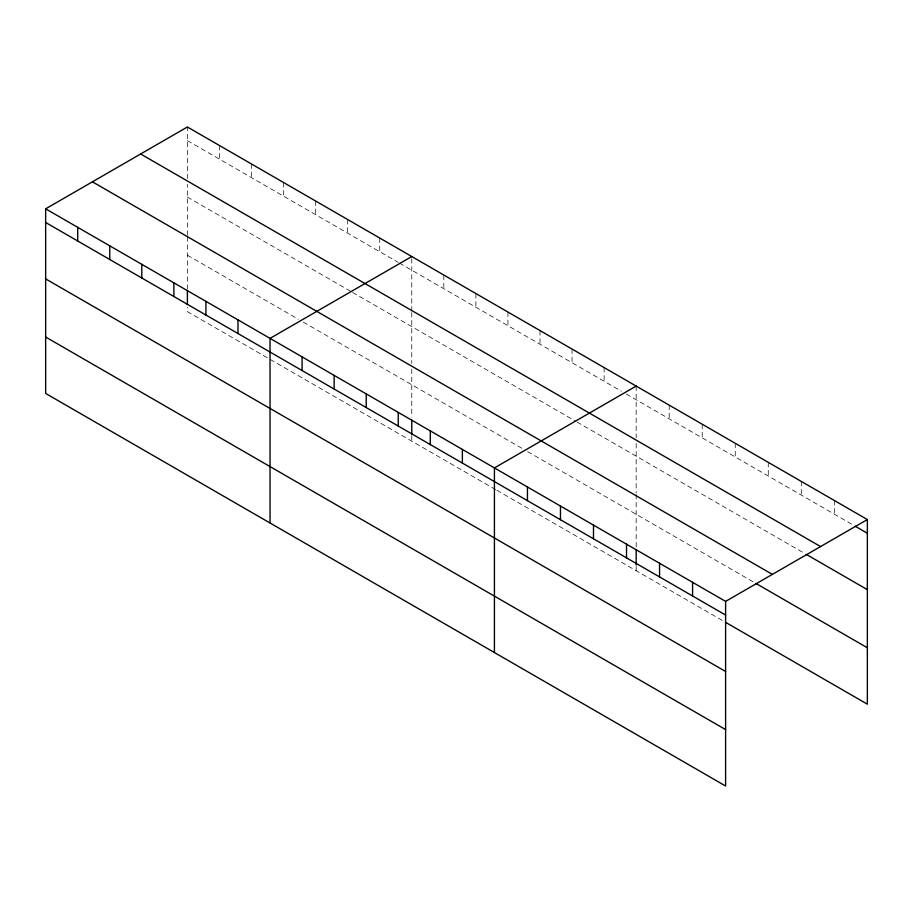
<?xml version="1.0" encoding="UTF-8"?>
<svg xmlns="http://www.w3.org/2000/svg" width="913" height="913" viewBox="0 0 913 913"><rect width="100%" height="100%" fill="white"/><g stroke="black" fill="none" stroke-linecap="round" stroke-linejoin="round"><path stroke-width="0.68" stroke-dasharray="4.57 3.42" d="M187.393 235.349L187.393 184.38M187.393 178.731L187.393 126.987M411.774 312.508L411.774 363.477M411.774 311.105L411.774 256.542M187.393 140.648L398.216 262.373M399.449 263.081L621.365 391.209M626.307 394.051L852.674 524.747M187.393 197.071L351.368 291.738M352.601 292.445L575.749 421.281M576.982 422L804.969 553.62M187.393 255.195L298.357 319.253M303.287 322.106L522.738 448.797M527.668 451.65L754.811 582.791M495.611 489.562L187.393 311.607L187.393 307.373M496.855 490.27L723.016 620.84M834.322 500.484L834.322 514.156M801.294 481.425L801.294 495.086M768.267 462.355L768.267 476.015M735.239 443.284L735.239 456.957M702.223 424.214L702.223 437.886M669.195 405.155L669.195 418.816M636.167 386.085L636.167 437.829M636.167 443.467L636.167 493.02M636.167 494.435L636.167 548.131M636.167 566.471L636.167 570.705M604.109 367.574L604.109 381.246M572.052 349.074L572.052 362.735M540.005 330.563L540.005 344.224M507.948 312.052L507.948 325.724M475.89 293.552L475.89 307.213M443.832 275.041L443.832 288.702M411.774 369.149L411.774 417.184M411.774 435.512L411.774 441.15M379.728 238.031L379.728 251.691M347.67 219.519L347.67 233.192M315.613 201.02L315.613 214.681M283.555 182.509L283.555 196.169M251.509 163.998L251.509 177.67M219.451 145.498L219.451 159.159M187.393 236.764L187.393 289.044"/><path stroke-width="1.37" d="M725.607 671.477L725.607 601.393L45.65 208.826L45.65 393.446L725.607 786.013L725.607 671.477L45.65 278.899M725.458 622.255L867.35 704.174L867.35 519.554L187.393 126.987L45.65 208.826M411.774 256.542L270.031 338.369L270.031 522.989M636.167 386.085L494.424 467.924L494.424 652.544M725.607 601.393L867.35 519.554M855.116 526.162L867.35 533.226M140.613 153.989L820.57 546.567M806.19 554.328L867.35 589.638M92.43 181.824L772.375 574.391M756.044 583.498L867.35 647.762M45.65 222.487L725.607 615.054M45.65 337.023L725.607 729.601M692.579 582.323L692.579 595.995M659.551 563.253L659.551 576.925M636.167 549.546L636.167 565.056M626.523 544.194L626.523 557.854M593.496 525.123L593.496 538.784M560.468 506.053L560.468 519.714M527.452 486.983L527.452 500.655M462.366 449.413L462.366 463.074M430.308 430.902L430.308 444.574M411.774 420.003L411.774 434.109M398.251 412.402L398.251 426.063M366.204 393.891L366.204 407.552M334.147 375.38L334.147 389.052M302.089 356.88L302.089 370.541M237.985 319.87L237.985 333.53M205.927 301.358L205.927 315.019M187.393 290.448L187.393 304.554M173.869 282.847L173.869 296.52M141.812 264.348L141.812 278.009M109.765 245.837L109.765 259.497M77.708 227.326L77.708 240.998"/></g></svg>
